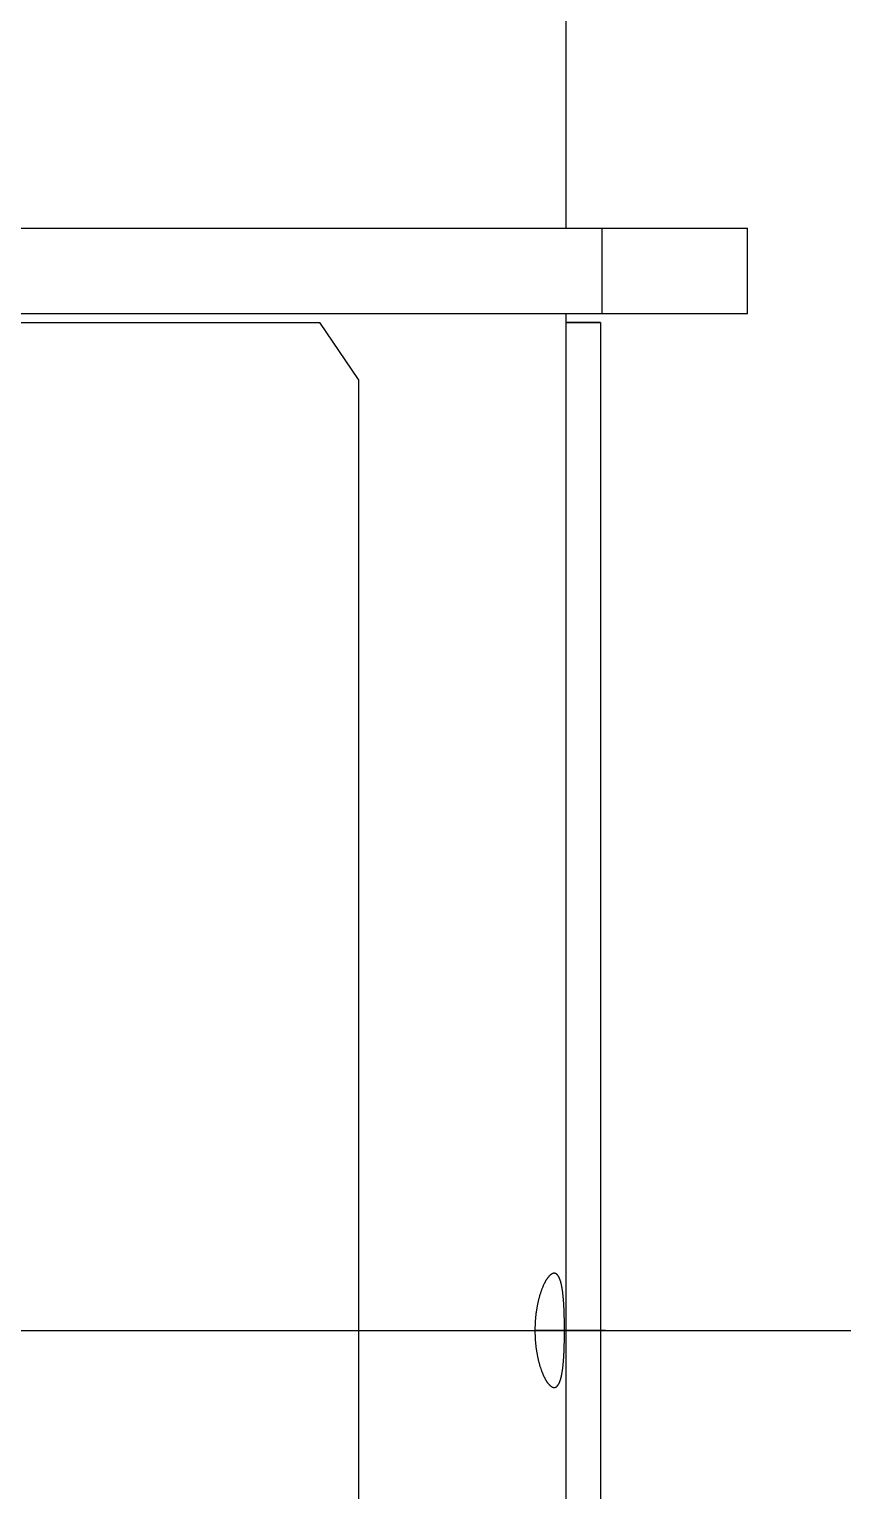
# Model space of a CAD drawing. Header units: millimetres. Extents: x 1084702 to 1166801, y 36632 to 124519.
# Drawn here: x 1098665.9 to 1098808.4, y 58456.9 to 58712.9 of the extents above; entities that cross this region are included whole.
import ezdxf

# ---------------------------------------------------------------- set-up
doc = ezdxf.new("R2010")
doc.units = ezdxf.units.MM
doc.header["$LTSCALE"] = 250
doc.linetypes.add('CENTER', pattern=[3, 2.5, -0.25, 0, -0.25])
doc.layers.get('0').update_dxf_attribs({"color": 255})

# ---------------------------------------------------------------- blocks, each defined once
blk = doc.blocks.new('PK65002M m platform_top')
at = {"linetype": 'Continuous'}
for p, q in [((-10609.5, 3063.88), (-10609.5, 2708.68)), ((-10615.5, 2710.18), (-10615.5, 3063.18)), ((-10573.14, 2720.18), (-10573.14, 3053.18)), ((-10616.34, 2886.68), (-10604.01, 2886.68)), ((-10573.14, 2720.18), (-10566.37, 2710.18)), ((-10641.22, 2708.68), (-10641.22, 2693.68)), ((-10641.22, 2708.68), (-10317.92, 2708.68)), ((-10615.77, 2708.68), (-10615.77, 2693.68)), ((-10615.5, 2710.18), (-10609.5, 2710.18)), ((-10609.5, 2710.18), (-10615.5, 2710.18)), ((-10474.51, 2710.18), (-10566.37, 2710.18)), ((-10317.92, 2693.68), (-10641.22, 2693.68)), ((-10609.5, 2693.68), (-10609.5, 2604.68))]:
    blk.add_line(p, q, dxfattribs=at)
at = {"linetype": 'CENTER'}
blk.add_line((-7861.58, 2886.68), (-11156.47, 2886.68), dxfattribs=at)
at = {"linetype": 'Continuous'}
for points in [[(-10607.37, 2896.68), (-10607.4, 2896.68), (-10607.43, 2896.67), (-10607.46, 2896.67), (-10607.5, 2896.67), (-10607.53, 2896.66), (-10607.56, 2896.65), (-10607.59, 2896.64), (-10607.62, 2896.63), (-10607.64, 2896.62), (-10607.67, 2896.6), (-10607.7, 2896.59), (-10607.73, 2896.57), (-10607.76, 2896.55), (-10607.79, 2896.53), (-10607.82, 2896.51), (-10607.84, 2896.49), (-10607.87, 2896.46), (-10607.9, 2896.44), (-10607.92, 2896.41), (-10607.95, 2896.38), (-10607.98, 2896.35), (-10608, 2896.32), (-10608.03, 2896.29), (-10608.05, 2896.25), (-10608.08, 2896.22), (-10608.1, 2896.18), (-10608.13, 2896.14), (-10608.15, 2896.1), (-10608.17, 2896.06), (-10608.2, 2896.02), (-10608.22, 2895.97), (-10608.24, 2895.93), (-10608.26, 2895.88), (-10608.29, 2895.83), (-10608.31, 2895.78), (-10608.33, 2895.73), (-10608.35, 2895.68), (-10608.37, 2895.63), (-10608.39, 2895.57), (-10608.41, 2895.51), (-10608.43, 2895.46), (-10608.45, 2895.4), (-10608.47, 2895.34), (-10608.49, 2895.27), (-10608.51, 2895.21), (-10608.53, 2895.15), (-10608.55, 2895.08), (-10608.56, 2895.01), (-10608.58, 2894.95), (-10608.6, 2894.88), (-10608.62, 2894.81), (-10608.63, 2894.73), (-10608.65, 2894.66), (-10608.66, 2894.59), (-10608.68, 2894.51), (-10608.7, 2894.44), (-10608.71, 2894.36), (-10608.73, 2894.28), (-10608.74, 2894.2), (-10608.75, 2894.12), (-10608.77, 2894.04), (-10608.78, 2893.95), (-10608.8, 2893.87), (-10608.81, 2893.78), (-10608.82, 2893.7), (-10608.83, 2893.61), (-10608.85, 2893.52), (-10608.86, 2893.43), (-10608.87, 2893.34), (-10608.88, 2893.25), (-10608.89, 2893.16), (-10608.9, 2893.07), (-10608.91, 2892.97), (-10608.92, 2892.88), (-10608.93, 2892.78), (-10608.94, 2892.68), (-10608.95, 2892.59), (-10608.96, 2892.49), (-10608.97, 2892.39), (-10608.98, 2892.29), (-10608.99, 2892.19), (-10609, 2892.08), (-10609.01, 2891.98), (-10609.02, 2891.88), (-10609.02, 2891.77), (-10609.03, 2891.67), (-10609.04, 2891.56), (-10609.05, 2891.46), (-10609.05, 2891.35), (-10609.06, 2891.24), (-10609.07, 2891.13), (-10609.07, 2891.02), (-10609.08, 2890.91), (-10609.08, 2890.8), (-10609.09, 2890.69), (-10609.1, 2890.58), (-10609.1, 2890.47), (-10609.11, 2890.35), (-10609.11, 2890.24), (-10609.12, 2890.13), (-10609.12, 2890.01), (-10609.12, 2889.9), (-10609.13, 2889.78), (-10609.13, 2889.67), (-10609.14, 2889.55), (-10609.14, 2889.43), (-10609.14, 2889.32), (-10609.15, 2889.2), (-10609.15, 2889.08), (-10609.15, 2888.96), (-10609.16, 2888.85), (-10609.16, 2888.73), (-10609.16, 2888.61), (-10609.16, 2888.49), (-10609.17, 2888.37), (-10609.17, 2888.25), (-10609.17, 2888.13), (-10609.17, 2888.01), (-10609.17, 2887.89), (-10609.18, 2887.77), (-10609.18, 2887.65), (-10609.18, 2887.53), (-10609.18, 2887.41), (-10609.18, 2887.28), (-10609.18, 2887.16), (-10609.18, 2887.04), (-10609.18, 2886.92), (-10609.18, 2886.8), (-10609.18, 2886.68), (-10609.18, 2886.56), (-10609.18, 2886.43), (-10609.18, 2886.31), (-10609.18, 2886.19), (-10609.18, 2886.07), (-10609.18, 2885.95), (-10609.18, 2885.83), (-10609.18, 2885.71), (-10609.18, 2885.59), (-10609.17, 2885.47), (-10609.17, 2885.35), (-10609.17, 2885.22), (-10609.17, 2885.1), (-10609.17, 2884.99), (-10609.16, 2884.87), (-10609.16, 2884.75), (-10609.16, 2884.63), (-10609.16, 2884.51), (-10609.15, 2884.39), (-10609.15, 2884.27), (-10609.15, 2884.15), (-10609.14, 2884.04), (-10609.14, 2883.92), (-10609.14, 2883.8), (-10609.13, 2883.69), (-10609.13, 2883.57), (-10609.12, 2883.46), (-10609.12, 2883.34), (-10609.12, 2883.23), (-10609.11, 2883.11), (-10609.11, 2883), (-10609.1, 2882.89), (-10609.1, 2882.77), (-10609.09, 2882.66), (-10609.08, 2882.55), (-10609.08, 2882.44), (-10609.07, 2882.33), (-10609.07, 2882.22), (-10609.06, 2882.11), (-10609.05, 2882.01), (-10609.05, 2881.9), (-10609.04, 2881.79), (-10609.03, 2881.69), (-10609.02, 2881.58), (-10609.02, 2881.48), (-10609.01, 2881.37), (-10609, 2881.27), (-10608.99, 2881.17), (-10608.98, 2881.07), (-10608.97, 2880.97), (-10608.96, 2880.87), (-10608.95, 2880.77), (-10608.94, 2880.67), (-10608.93, 2880.57), (-10608.92, 2880.48), (-10608.91, 2880.38), (-10608.9, 2880.29), (-10608.89, 2880.19), (-10608.88, 2880.1), (-10608.87, 2880.01), (-10608.86, 2879.92), (-10608.85, 2879.83), (-10608.83, 2879.74), (-10608.82, 2879.66), (-10608.81, 2879.57), (-10608.8, 2879.48), (-10608.78, 2879.4), (-10608.77, 2879.32), (-10608.75, 2879.24), (-10608.74, 2879.15)], [(-10605.33, 2894.2), (-10605.36, 2894.28), (-10605.4, 2894.36), (-10605.43, 2894.44), (-10605.46, 2894.51), (-10605.5, 2894.59), (-10605.53, 2894.66), (-10605.57, 2894.74), (-10605.6, 2894.81), (-10605.64, 2894.88), (-10605.67, 2894.95), (-10605.71, 2895.01), (-10605.74, 2895.08), (-10605.78, 2895.15), (-10605.81, 2895.21), (-10605.85, 2895.27), (-10605.88, 2895.34), (-10605.92, 2895.4), (-10605.95, 2895.46), (-10605.99, 2895.51), (-10606.03, 2895.57), (-10606.06, 2895.63), (-10606.1, 2895.68), (-10606.13, 2895.73), (-10606.17, 2895.78), (-10606.21, 2895.83), (-10606.24, 2895.88), (-10606.28, 2895.93), (-10606.31, 2895.97), (-10606.35, 2896.02), (-10606.38, 2896.06), (-10606.42, 2896.1), (-10606.46, 2896.14), (-10606.49, 2896.18), (-10606.53, 2896.22), (-10606.56, 2896.25), (-10606.6, 2896.29), (-10606.63, 2896.32), (-10606.67, 2896.35), (-10606.7, 2896.38), (-10606.74, 2896.41), (-10606.77, 2896.44), (-10606.81, 2896.46), (-10606.84, 2896.49), (-10606.88, 2896.51), (-10606.91, 2896.53), (-10606.95, 2896.55), (-10606.98, 2896.57), (-10607.01, 2896.59), (-10607.05, 2896.6), (-10607.08, 2896.62), (-10607.11, 2896.63), (-10607.15, 2896.64), (-10607.18, 2896.65), (-10607.21, 2896.66), (-10607.24, 2896.67), (-10607.28, 2896.67), (-10607.31, 2896.67), (-10607.34, 2896.68), (-10607.37, 2896.68)], [(-10607.37, 2876.68), (-10607.34, 2876.68), (-10607.31, 2876.68), (-10607.28, 2876.68), (-10607.24, 2876.69), (-10607.21, 2876.7), (-10607.18, 2876.7), (-10607.15, 2876.71), (-10607.11, 2876.72), (-10607.08, 2876.74), (-10607.05, 2876.75), (-10607.01, 2876.77), (-10606.98, 2876.78), (-10606.95, 2876.8), (-10606.91, 2876.82), (-10606.88, 2876.84), (-10606.84, 2876.87), (-10606.81, 2876.89), (-10606.77, 2876.92), (-10606.74, 2876.94), (-10606.7, 2876.97), (-10606.67, 2877), (-10606.63, 2877.03), (-10606.6, 2877.07), (-10606.56, 2877.1), (-10606.53, 2877.14), (-10606.49, 2877.17), (-10606.46, 2877.21), (-10606.42, 2877.25), (-10606.38, 2877.29), (-10606.35, 2877.34), (-10606.31, 2877.38), (-10606.28, 2877.43), (-10606.24, 2877.47), (-10606.21, 2877.52), (-10606.17, 2877.57), (-10606.13, 2877.62), (-10606.1, 2877.67), (-10606.06, 2877.73), (-10606.03, 2877.78), (-10605.99, 2877.84), (-10605.95, 2877.9), (-10605.92, 2877.96), (-10605.88, 2878.02), (-10605.85, 2878.08), (-10605.81, 2878.14), (-10605.78, 2878.21), (-10605.74, 2878.27), (-10605.71, 2878.34), (-10605.67, 2878.41), (-10605.64, 2878.48), (-10605.6, 2878.55), (-10605.57, 2878.62), (-10605.53, 2878.69), (-10605.5, 2878.77), (-10605.46, 2878.84), (-10605.43, 2878.92), (-10605.4, 2879), (-10605.36, 2879.07), (-10605.33, 2879.15), (-10605.3, 2879.24), (-10605.26, 2879.32), (-10605.23, 2879.4), (-10605.2, 2879.48), (-10605.17, 2879.57), (-10605.14, 2879.66), (-10605.1, 2879.74), (-10605.07, 2879.83), (-10605.04, 2879.92), (-10605.01, 2880.01), (-10604.98, 2880.1), (-10604.95, 2880.19), (-10604.92, 2880.29), (-10604.89, 2880.38), (-10604.86, 2880.48), (-10604.83, 2880.57), (-10604.81, 2880.67), (-10604.78, 2880.77), (-10604.75, 2880.87), (-10604.72, 2880.97), (-10604.7, 2881.07), (-10604.67, 2881.17), (-10604.64, 2881.27), (-10604.62, 2881.37), (-10604.59, 2881.48), (-10604.57, 2881.58), (-10604.55, 2881.69), (-10604.52, 2881.79), (-10604.5, 2881.9), (-10604.48, 2882.01), (-10604.45, 2882.11), (-10604.43, 2882.22), (-10604.41, 2882.33), (-10604.39, 2882.44), (-10604.37, 2882.55), (-10604.35, 2882.66), (-10604.33, 2882.77), (-10604.31, 2882.89), (-10604.29, 2883), (-10604.27, 2883.11), (-10604.26, 2883.23), (-10604.24, 2883.34), (-10604.22, 2883.46), (-10604.21, 2883.57), (-10604.19, 2883.69), (-10604.18, 2883.8), (-10604.17, 2883.92), (-10604.15, 2884.04), (-10604.14, 2884.15), (-10604.13, 2884.27), (-10604.11, 2884.39), (-10604.1, 2884.51), (-10604.09, 2884.63), (-10604.08, 2884.75), (-10604.07, 2884.87), (-10604.06, 2884.99), (-10604.06, 2885.11), (-10604.05, 2885.23), (-10604.04, 2885.35), (-10604.04, 2885.47), (-10604.03, 2885.59), (-10604.02, 2885.71), (-10604.02, 2885.83), (-10604.02, 2885.95), (-10604.01, 2886.07), (-10604.01, 2886.19), (-10604.01, 2886.31), (-10604.01, 2886.43), (-10604.01, 2886.56), (-10604.01, 2886.68), (-10604.01, 2886.8), (-10604.01, 2886.92), (-10604.01, 2887.04), (-10604.01, 2887.16), (-10604.01, 2887.28), (-10604.02, 2887.41), (-10604.02, 2887.53), (-10604.02, 2887.65), (-10604.03, 2887.77), (-10604.04, 2887.89), (-10604.04, 2888.01), (-10604.05, 2888.13), (-10604.06, 2888.25), (-10604.06, 2888.37), (-10604.07, 2888.49), (-10604.08, 2888.61), (-10604.09, 2888.73), (-10604.1, 2888.85), (-10604.11, 2888.96), (-10604.13, 2889.08), (-10604.14, 2889.2), (-10604.15, 2889.32), (-10604.17, 2889.43), (-10604.18, 2889.55), (-10604.19, 2889.67), (-10604.21, 2889.78), (-10604.22, 2889.9), (-10604.24, 2890.01), (-10604.26, 2890.13), (-10604.27, 2890.24), (-10604.29, 2890.36), (-10604.31, 2890.47), (-10604.33, 2890.58), (-10604.35, 2890.69), (-10604.37, 2890.8), (-10604.39, 2890.91), (-10604.41, 2891.02), (-10604.43, 2891.13), (-10604.45, 2891.24), (-10604.48, 2891.35), (-10604.5, 2891.46), (-10604.52, 2891.56), (-10604.55, 2891.67), (-10604.57, 2891.77), (-10604.59, 2891.88), (-10604.62, 2891.98), (-10604.64, 2892.08), (-10604.67, 2892.19), (-10604.7, 2892.29), (-10604.72, 2892.39), (-10604.75, 2892.49), (-10604.78, 2892.59), (-10604.81, 2892.68), (-10604.83, 2892.78), (-10604.86, 2892.88), (-10604.89, 2892.97), (-10604.92, 2893.07), (-10604.95, 2893.16), (-10604.98, 2893.25), (-10605.01, 2893.34), (-10605.04, 2893.43), (-10605.07, 2893.52), (-10605.1, 2893.61), (-10605.14, 2893.7), (-10605.17, 2893.79), (-10605.2, 2893.87), (-10605.23, 2893.95), (-10605.26, 2894.04), (-10605.3, 2894.12), (-10605.33, 2894.2)], [(-10608.74, 2879.15), (-10608.73, 2879.07), (-10608.71, 2879), (-10608.7, 2878.92), (-10608.68, 2878.84), (-10608.66, 2878.77), (-10608.65, 2878.69), (-10608.63, 2878.62), (-10608.62, 2878.55), (-10608.6, 2878.48), (-10608.58, 2878.41), (-10608.56, 2878.34), (-10608.55, 2878.27), (-10608.53, 2878.21), (-10608.51, 2878.14), (-10608.49, 2878.08), (-10608.47, 2878.02), (-10608.45, 2877.96), (-10608.43, 2877.9), (-10608.41, 2877.84), (-10608.39, 2877.78), (-10608.37, 2877.73), (-10608.35, 2877.67), (-10608.33, 2877.62), (-10608.31, 2877.57), (-10608.29, 2877.52), (-10608.26, 2877.47), (-10608.24, 2877.43), (-10608.22, 2877.38), (-10608.2, 2877.34), (-10608.17, 2877.29), (-10608.15, 2877.25), (-10608.13, 2877.21), (-10608.1, 2877.17), (-10608.08, 2877.14), (-10608.05, 2877.1), (-10608.03, 2877.07), (-10608, 2877.03), (-10607.98, 2877), (-10607.95, 2876.97), (-10607.92, 2876.94), (-10607.9, 2876.92), (-10607.87, 2876.89), (-10607.84, 2876.87), (-10607.82, 2876.84), (-10607.79, 2876.82), (-10607.76, 2876.8), (-10607.73, 2876.78), (-10607.7, 2876.77), (-10607.67, 2876.75), (-10607.64, 2876.74), (-10607.62, 2876.72), (-10607.59, 2876.71), (-10607.56, 2876.7), (-10607.53, 2876.7), (-10607.5, 2876.69), (-10607.46, 2876.68), (-10607.43, 2876.68), (-10607.4, 2876.68), (-10607.37, 2876.68)]]:
    blk.add_lwpolyline(points, dxfattribs=at)
blk = doc.blocks.new('1-deck_B4_1')
at = {"linetype": 'CENTER', "rotation": 180}
blk.add_blockref('PK65002M m platform_top', (70387.47, 26963.11), dxfattribs=at)

msp = doc.modelspace()

# ---------------------------------------------------------------- block references
msp.add_blockref('1-deck_B4_1', (1017763.01, 34408.58))

doc.saveas('drawing.dxf')
